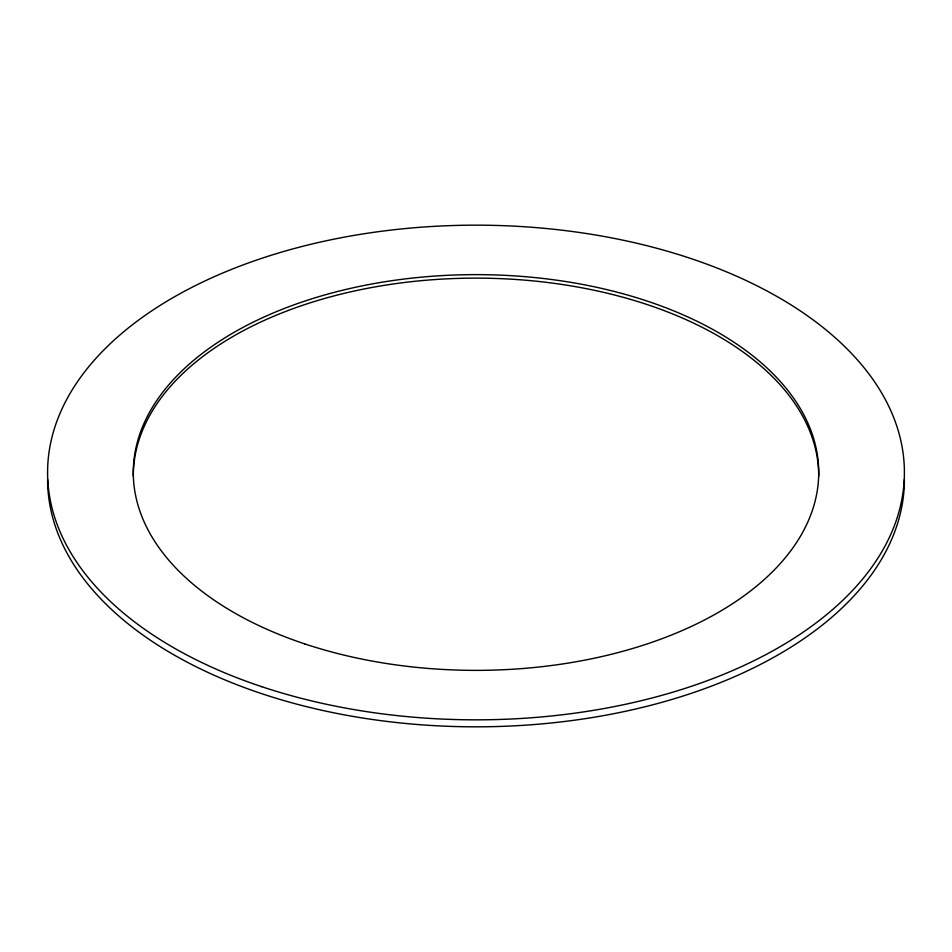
<?xml version="1.0" encoding="UTF-8"?>
<svg xmlns="http://www.w3.org/2000/svg" width="952" height="952" viewBox="0 0 952 952"><rect width="100%" height="100%" fill="white"/><g stroke="black" fill="none" stroke-linecap="round" stroke-linejoin="round"><path stroke-width="1.43" d="M904.4 479.499A428.4 247.33 0 0 1 476 726.828A428.4 247.33 0 0 1 47.6 479.499M133.28 476A342.72 197.873 0 0 1 476 278.127A342.72 197.873 0 0 1 818.72 476M261.8 686.701A428.4 247.33 0 0 0 904.4 472.501A428.4 247.33 0 0 0 261.8 258.301A428.4 247.33 0 0 0 261.8 686.701M304.64 643.861A342.72 197.873 0 0 0 818.72 472.501A342.72 197.873 0 0 0 304.64 301.141A342.72 197.873 0 0 0 304.64 643.861"/></g></svg>
